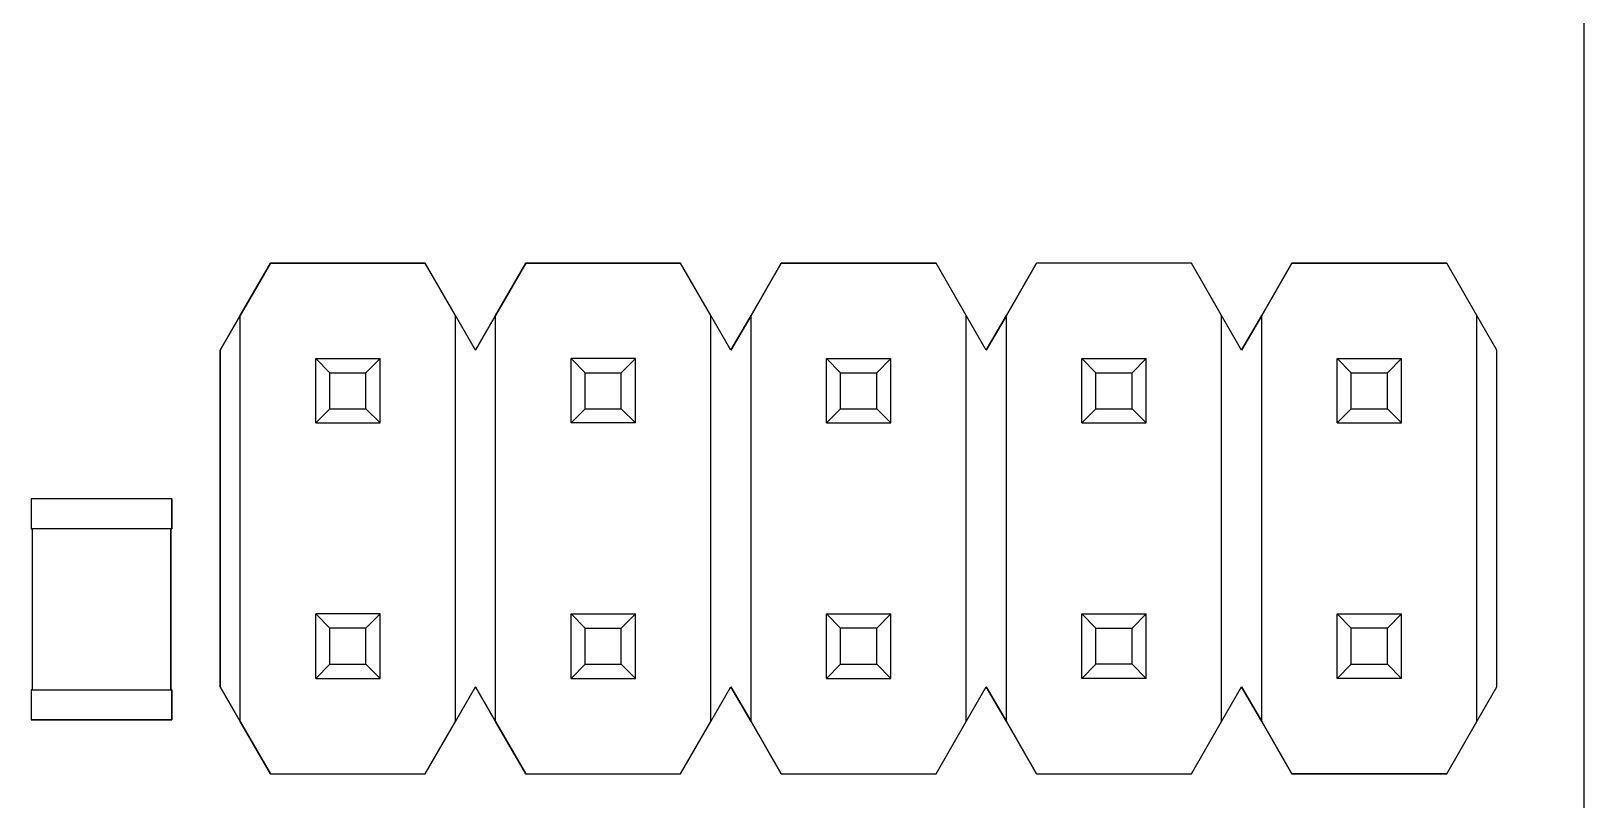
# Model space of a CAD drawing. Header units: inches. Extents: x 5 to 415, y -593 to 71.
# Drawn here: x 129.11 to 160, y -478.91 to -463.62 of the extents above; entities that cross this region are included whole.
import ezdxf

# ---------------------------------------------------------------- set-up
doc = ezdxf.new("R2010")
doc.units = ezdxf.units.IN
doc.header["$MEASUREMENT"] = 0

msp = doc.modelspace()

# ---------------------------------------------------------------- linework, layer by layer
at = {"color": 18, "true_color": 0x000000}
for p, q in [((160, -422), (160, -496)), ((133.87, -468.23), (133.27, -469.27)), ((133.27, -469.27), (133.87, -468.23)), ((136.95, -468.23), (133.87, -468.23)), ((133.87, -468.23), (136.95, -468.23)), ((137.55, -469.27), (136.95, -468.23)), ((137.55, -469.27), (136.95, -468.23)), ((138.95, -468.23), (138.35, -469.27)), ((138.35, -469.27), (138.95, -468.23)), ((142.03, -468.23), (138.95, -468.23)), ((138.95, -468.23), (142.03, -468.23)), ((142.63, -469.27), (142.03, -468.23)), ((142.63, -469.27), (142.03, -468.23)), ((144.03, -468.23), (143.43, -469.27)), ((143.43, -469.27), (144.03, -468.23)), ((147.11, -468.23), (144.03, -468.23)), ((144.03, -468.23), (147.11, -468.23)), ((147.71, -469.27), (147.11, -468.23)), ((147.71, -469.27), (147.11, -468.23)), ((149.11, -468.23), (148.51, -469.27)), ((148.51, -469.27), (149.11, -468.23)), ((152.19, -468.23), (149.11, -468.23)), ((152.19, -468.23), (149.11, -468.23)), ((152.79, -469.27), (152.19, -468.23)), ((152.79, -469.27), (152.19, -468.23)), ((154.19, -468.23), (153.59, -469.27)), ((153.59, -469.27), (154.19, -468.23)), ((157.27, -468.23), (154.19, -468.23)), ((154.19, -468.23), (157.27, -468.23)), ((157.87, -469.27), (157.27, -468.23)), ((157.87, -469.27), (157.27, -468.23)), ((133.27, -469.27), (132.87, -469.962)), ((132.87, -469.962), (133.27, -469.27)), ((133.27, -477.35), (133.27, -469.27)), ((137.95, -469.962), (137.55, -469.27)), ((137.95, -469.962), (137.55, -469.27)), ((137.55, -477.35), (137.55, -469.27)), ((138.35, -469.27), (137.95, -469.962)), ((137.95, -469.962), (138.35, -469.27)), ((138.35, -477.35), (138.35, -469.27)), ((143.03, -469.962), (142.63, -469.27)), ((143.03, -469.962), (142.63, -469.27)), ((142.63, -477.35), (142.63, -469.27)), ((143.43, -469.27), (143.03, -469.962)), ((143.03, -469.962), (143.43, -469.27)), ((143.43, -477.35), (143.43, -469.27)), ((148.11, -469.962), (147.71, -469.27)), ((148.11, -469.962), (147.71, -469.27)), ((147.71, -477.35), (147.71, -469.27)), ((148.51, -469.27), (148.11, -469.962)), ((148.11, -469.962), (148.51, -469.27)), ((148.51, -477.35), (148.51, -469.27)), ((153.19, -469.962), (152.79, -469.27)), ((153.19, -469.962), (152.79, -469.27)), ((152.79, -477.35), (152.79, -469.27)), ((153.59, -469.27), (153.19, -469.962)), ((153.19, -469.962), (153.59, -469.27)), ((153.59, -477.35), (153.59, -469.27)), ((158.27, -469.962), (157.87, -469.27)), ((158.27, -469.962), (157.87, -469.27)), ((157.87, -477.35), (157.87, -469.27)), ((132.87, -469.962), (132.87, -476.658)), ((132.87, -476.658), (132.87, -469.962)), ((135.05, -470.41), (134.77, -470.13)), ((134.77, -471.41), (134.77, -470.13)), ((134.77, -470.13), (136.05, -470.13)), ((135.77, -470.41), (136.05, -470.13)), ((136.05, -471.41), (136.05, -470.13)), ((140.13, -470.41), (139.85, -470.13)), ((139.85, -471.41), (139.85, -470.13)), ((141.13, -470.13), (139.85, -470.13)), ((140.85, -470.41), (141.13, -470.13)), ((141.13, -471.41), (141.13, -470.13)), ((145.21, -470.41), (144.93, -470.13)), ((144.93, -470.13), (146.21, -470.13)), ((144.93, -471.41), (144.93, -470.13)), ((145.93, -470.41), (146.21, -470.13)), ((146.21, -471.41), (146.21, -470.13)), ((150.29, -470.41), (150.01, -470.13)), ((150.01, -470.13), (151.29, -470.13)), ((150.01, -471.41), (150.01, -470.13)), ((151.01, -470.41), (151.29, -470.13)), ((151.29, -471.41), (151.29, -470.13)), ((155.37, -470.41), (155.09, -470.13)), ((155.09, -470.13), (156.37, -470.13)), ((155.09, -471.41), (155.09, -470.13)), ((156.09, -470.41), (156.37, -470.13)), ((156.37, -471.41), (156.37, -470.13)), ((158.27, -476.658), (158.27, -469.962)), ((158.27, -476.658), (158.27, -469.962)), ((135.05, -470.41), (135.77, -470.41)), ((135.05, -471.13), (135.05, -470.41)), ((135.77, -471.13), (135.77, -470.41)), ((140.13, -470.41), (140.85, -470.41)), ((140.13, -471.13), (140.13, -470.41)), ((140.85, -471.13), (140.85, -470.41)), ((145.21, -470.41), (145.93, -470.41)), ((145.21, -471.13), (145.21, -470.41)), ((145.93, -471.13), (145.93, -470.41)), ((150.29, -470.41), (151.01, -470.41)), ((150.29, -471.13), (150.29, -470.41)), ((151.01, -471.13), (151.01, -470.41)), ((155.37, -470.41), (156.09, -470.41)), ((155.37, -471.13), (155.37, -470.41)), ((156.09, -471.13), (156.09, -470.41)), ((134.77, -471.41), (135.05, -471.13)), ((134.77, -471.41), (136.05, -471.41)), ((135.05, -471.13), (135.77, -471.13)), ((136.05, -471.41), (135.77, -471.13)), ((139.85, -471.41), (140.13, -471.13)), ((141.13, -471.41), (139.85, -471.41)), ((140.13, -471.13), (140.85, -471.13)), ((141.13, -471.41), (140.85, -471.13)), ((144.93, -471.41), (145.21, -471.13)), ((144.93, -471.41), (146.21, -471.41)), ((145.21, -471.13), (145.93, -471.13)), ((146.21, -471.41), (145.93, -471.13)), ((150.01, -471.41), (150.29, -471.13)), ((150.01, -471.41), (151.29, -471.41)), ((150.29, -471.13), (151.01, -471.13)), ((151.29, -471.41), (151.01, -471.13)), ((155.09, -471.41), (155.37, -471.13)), ((155.09, -471.41), (156.37, -471.41)), ((155.37, -471.13), (156.09, -471.13)), ((156.37, -471.41), (156.09, -471.13)), ((131.907, -472.917), (129.107, -472.917)), ((129.107, -472.917), (129.107, -473.517)), ((129.107, -472.917), (129.107, -473.517)), ((131.907, -472.917), (129.107, -472.917)), ((131.907, -473.517), (131.907, -472.917)), ((131.907, -472.917), (131.907, -473.517)), ((129.107, -473.517), (129.127, -473.517)), ((131.907, -473.517), (129.107, -473.517)), ((129.127, -473.517), (129.127, -476.717)), ((129.127, -473.517), (129.127, -476.717)), ((131.885, -476.717), (131.885, -473.517)), ((131.885, -473.517), (131.907, -473.517)), ((131.885, -473.517), (131.885, -476.717)), ((135.05, -475.49), (134.77, -475.21)), ((134.77, -476.49), (134.77, -475.21)), ((136.05, -475.21), (134.77, -475.21)), ((135.77, -475.49), (136.05, -475.21)), ((136.05, -476.49), (136.05, -475.21)), ((140.13, -475.49), (139.85, -475.21)), ((139.85, -476.49), (139.85, -475.21)), ((139.85, -475.21), (141.13, -475.21)), ((140.85, -475.49), (141.13, -475.21)), ((141.13, -476.49), (141.13, -475.21)), ((145.21, -475.49), (144.93, -475.21)), ((144.93, -475.21), (146.21, -475.21)), ((144.93, -476.49), (144.93, -475.21)), ((145.93, -475.49), (146.21, -475.21)), ((146.21, -476.49), (146.21, -475.21)), ((150.29, -475.49), (150.01, -475.21)), ((150.01, -475.21), (151.29, -475.21)), ((150.01, -476.49), (150.01, -475.21)), ((151.01, -475.49), (151.29, -475.21)), ((151.29, -476.49), (151.29, -475.21)), ((155.37, -475.49), (155.09, -475.21)), ((155.09, -475.21), (156.37, -475.21)), ((155.09, -476.49), (155.09, -475.21)), ((156.09, -475.49), (156.37, -475.21)), ((156.37, -476.49), (156.37, -475.21)), ((135.77, -475.49), (135.05, -475.49)), ((135.05, -476.21), (135.05, -475.49)), ((135.77, -476.21), (135.77, -475.49)), ((140.13, -475.49), (140.85, -475.49)), ((140.13, -476.21), (140.13, -475.49)), ((140.85, -476.21), (140.85, -475.49)), ((145.93, -475.49), (145.21, -475.49)), ((145.21, -476.21), (145.21, -475.49)), ((145.93, -476.21), (145.93, -475.49)), ((150.29, -475.49), (151.01, -475.49)), ((150.29, -476.21), (150.29, -475.49)), ((151.01, -476.21), (151.01, -475.49)), ((156.09, -475.49), (155.37, -475.49)), ((155.37, -476.21), (155.37, -475.49)), ((156.09, -476.21), (156.09, -475.49)), ((134.77, -476.49), (135.05, -476.21)), ((135.05, -476.21), (135.77, -476.21)), ((136.05, -476.49), (135.77, -476.21)), ((139.85, -476.49), (140.13, -476.21)), ((140.13, -476.21), (140.85, -476.21)), ((141.13, -476.49), (140.85, -476.21)), ((144.93, -476.49), (145.21, -476.21)), ((145.21, -476.21), (145.93, -476.21)), ((146.21, -476.49), (145.93, -476.21)), ((150.01, -476.49), (150.29, -476.21)), ((151.01, -476.21), (150.29, -476.21)), ((151.29, -476.49), (151.01, -476.21)), ((155.09, -476.49), (155.37, -476.21)), ((155.37, -476.21), (156.09, -476.21)), ((156.37, -476.49), (156.09, -476.21)), ((132.87, -476.658), (133.27, -477.35)), ((133.27, -477.35), (132.87, -476.658)), ((134.77, -476.49), (136.05, -476.49)), ((137.55, -477.35), (137.95, -476.658)), ((137.55, -477.35), (137.95, -476.658)), ((137.95, -476.658), (138.35, -477.35)), ((138.35, -477.35), (137.95, -476.658)), ((139.85, -476.49), (141.13, -476.49)), ((142.63, -477.35), (143.03, -476.658)), ((142.63, -477.35), (143.03, -476.658)), ((143.03, -476.658), (143.43, -477.35)), ((143.43, -477.35), (143.03, -476.658)), ((144.93, -476.49), (146.21, -476.49)), ((147.71, -477.35), (148.11, -476.658)), ((147.71, -477.35), (148.11, -476.658)), ((148.11, -476.658), (148.51, -477.35)), ((148.51, -477.35), (148.11, -476.658)), ((151.29, -476.49), (150.01, -476.49)), ((152.79, -477.35), (153.19, -476.658)), ((152.79, -477.35), (153.19, -476.658)), ((153.19, -476.658), (153.59, -477.35)), ((153.59, -477.35), (153.19, -476.658)), ((156.37, -476.49), (155.09, -476.49)), ((157.87, -477.35), (158.27, -476.658)), ((157.87, -477.35), (158.27, -476.658)), ((129.127, -476.717), (129.107, -476.717)), ((129.107, -476.717), (129.107, -477.317)), ((129.107, -476.717), (129.107, -477.317)), ((129.107, -476.717), (131.907, -476.717)), ((131.907, -476.717), (131.885, -476.717)), ((131.907, -477.317), (131.907, -476.717)), ((131.907, -476.717), (131.907, -477.317)), ((129.107, -477.317), (131.907, -477.317)), ((131.907, -477.317), (129.107, -477.317)), ((133.27, -477.35), (133.87, -478.39)), ((133.87, -478.39), (133.27, -477.35)), ((136.95, -478.39), (137.55, -477.35)), ((136.95, -478.39), (137.55, -477.35)), ((138.35, -477.35), (138.95, -478.39)), ((138.95, -478.39), (138.35, -477.35)), ((142.03, -478.39), (142.63, -477.35)), ((142.03, -478.39), (142.63, -477.35)), ((143.43, -477.35), (144.03, -478.39)), ((144.03, -478.39), (143.43, -477.35)), ((147.11, -478.39), (147.71, -477.35)), ((147.11, -478.39), (147.71, -477.35)), ((148.51, -477.35), (149.11, -478.39)), ((149.11, -478.39), (148.51, -477.35)), ((152.19, -478.39), (152.79, -477.35)), ((152.19, -478.39), (152.79, -477.35)), ((153.59, -477.35), (154.19, -478.39)), ((154.19, -478.39), (153.59, -477.35)), ((157.27, -478.39), (157.87, -477.35)), ((157.27, -478.39), (157.87, -477.35)), ((133.87, -478.39), (136.95, -478.39)), ((133.87, -478.39), (136.95, -478.39)), ((138.95, -478.39), (142.03, -478.39)), ((138.95, -478.39), (142.03, -478.39)), ((144.03, -478.39), (147.11, -478.39)), ((144.03, -478.39), (147.11, -478.39)), ((149.11, -478.39), (152.19, -478.39)), ((149.11, -478.39), (152.19, -478.39)), ((154.19, -478.39), (157.27, -478.39)), ((157.27, -478.39), (154.19, -478.39))]:
    msp.add_line(p, q, dxfattribs=at)
at = {"color": 7, "true_color": 0xffffff}
for p, q in [((133.87, -468.23), (133.27, -469.27)), ((133.27, -469.27), (133.87, -468.23)), ((136.95, -468.23), (133.87, -468.23)), ((133.87, -468.23), (136.95, -468.23)), ((137.55, -469.27), (136.95, -468.23)), ((137.55, -469.27), (136.95, -468.23)), ((138.95, -468.23), (138.35, -469.27)), ((138.35, -469.27), (138.95, -468.23)), ((142.03, -468.23), (138.95, -468.23)), ((138.95, -468.23), (142.03, -468.23)), ((142.63, -469.27), (142.03, -468.23)), ((142.63, -469.27), (142.03, -468.23)), ((144.03, -468.23), (143.43, -469.27)), ((143.43, -469.27), (144.03, -468.23)), ((147.11, -468.23), (144.03, -468.23)), ((144.03, -468.23), (147.11, -468.23)), ((147.71, -469.27), (147.11, -468.23)), ((147.71, -469.27), (147.11, -468.23)), ((149.11, -468.23), (148.51, -469.27)), ((148.51, -469.27), (149.11, -468.23)), ((152.19, -468.23), (149.11, -468.23)), ((152.19, -468.23), (149.11, -468.23)), ((152.79, -469.27), (152.19, -468.23)), ((152.79, -469.27), (152.19, -468.23)), ((154.19, -468.23), (153.59, -469.27)), ((153.59, -469.27), (154.19, -468.23)), ((157.27, -468.23), (154.19, -468.23)), ((154.19, -468.23), (157.27, -468.23)), ((157.87, -469.27), (157.27, -468.23)), ((157.87, -469.27), (157.27, -468.23)), ((133.27, -469.27), (132.87, -469.962)), ((132.87, -469.962), (133.27, -469.27)), ((133.27, -477.35), (133.27, -469.27)), ((137.95, -469.962), (137.55, -469.27)), ((137.95, -469.962), (137.55, -469.27)), ((137.55, -477.35), (137.55, -469.27)), ((138.35, -469.27), (137.95, -469.962)), ((137.95, -469.962), (138.35, -469.27)), ((138.35, -477.35), (138.35, -469.27)), ((143.03, -469.962), (142.63, -469.27)), ((143.03, -469.962), (142.63, -469.27)), ((142.63, -477.35), (142.63, -469.27)), ((143.43, -469.27), (143.03, -469.962)), ((143.03, -469.962), (143.43, -469.27)), ((143.43, -477.35), (143.43, -469.27)), ((148.11, -469.962), (147.71, -469.27)), ((148.11, -469.962), (147.71, -469.27)), ((147.71, -477.35), (147.71, -469.27)), ((148.51, -469.27), (148.11, -469.962)), ((148.11, -469.962), (148.51, -469.27)), ((148.51, -477.35), (148.51, -469.27)), ((153.19, -469.962), (152.79, -469.27)), ((153.19, -469.962), (152.79, -469.27)), ((152.79, -477.35), (152.79, -469.27)), ((153.59, -469.27), (153.19, -469.962)), ((153.19, -469.962), (153.59, -469.27)), ((153.59, -477.35), (153.59, -469.27)), ((158.27, -469.962), (157.87, -469.27)), ((158.27, -469.962), (157.87, -469.27)), ((157.87, -477.35), (157.87, -469.27)), ((132.87, -469.962), (132.87, -476.658)), ((132.87, -476.658), (132.87, -469.962)), ((135.05, -470.41), (134.77, -470.13)), ((134.77, -471.41), (134.77, -470.13)), ((134.77, -470.13), (136.05, -470.13)), ((135.77, -470.41), (136.05, -470.13)), ((136.05, -471.41), (136.05, -470.13)), ((140.13, -470.41), (139.85, -470.13)), ((139.85, -471.41), (139.85, -470.13)), ((141.13, -470.13), (139.85, -470.13)), ((140.85, -470.41), (141.13, -470.13)), ((141.13, -471.41), (141.13, -470.13)), ((145.21, -470.41), (144.93, -470.13)), ((144.93, -470.13), (146.21, -470.13)), ((144.93, -471.41), (144.93, -470.13)), ((145.93, -470.41), (146.21, -470.13)), ((146.21, -471.41), (146.21, -470.13)), ((150.29, -470.41), (150.01, -470.13)), ((150.01, -470.13), (151.29, -470.13)), ((150.01, -471.41), (150.01, -470.13)), ((151.01, -470.41), (151.29, -470.13)), ((151.29, -471.41), (151.29, -470.13)), ((155.37, -470.41), (155.09, -470.13)), ((155.09, -470.13), (156.37, -470.13)), ((155.09, -471.41), (155.09, -470.13)), ((156.09, -470.41), (156.37, -470.13)), ((156.37, -471.41), (156.37, -470.13)), ((158.27, -476.658), (158.27, -469.962)), ((158.27, -476.658), (158.27, -469.962)), ((135.05, -470.41), (135.77, -470.41)), ((135.05, -471.13), (135.05, -470.41)), ((135.77, -471.13), (135.77, -470.41)), ((140.13, -470.41), (140.85, -470.41)), ((140.13, -471.13), (140.13, -470.41)), ((140.85, -471.13), (140.85, -470.41)), ((145.21, -470.41), (145.93, -470.41)), ((145.21, -471.13), (145.21, -470.41)), ((145.93, -471.13), (145.93, -470.41)), ((150.29, -470.41), (151.01, -470.41)), ((150.29, -471.13), (150.29, -470.41)), ((151.01, -471.13), (151.01, -470.41)), ((155.37, -470.41), (156.09, -470.41)), ((155.37, -471.13), (155.37, -470.41)), ((156.09, -471.13), (156.09, -470.41)), ((134.77, -471.41), (135.05, -471.13)), ((134.77, -471.41), (136.05, -471.41)), ((135.05, -471.13), (135.77, -471.13)), ((136.05, -471.41), (135.77, -471.13)), ((139.85, -471.41), (140.13, -471.13)), ((141.13, -471.41), (139.85, -471.41)), ((140.13, -471.13), (140.85, -471.13)), ((141.13, -471.41), (140.85, -471.13)), ((144.93, -471.41), (145.21, -471.13)), ((144.93, -471.41), (146.21, -471.41)), ((145.21, -471.13), (145.93, -471.13)), ((146.21, -471.41), (145.93, -471.13)), ((150.01, -471.41), (150.29, -471.13)), ((150.01, -471.41), (151.29, -471.41)), ((150.29, -471.13), (151.01, -471.13)), ((151.29, -471.41), (151.01, -471.13)), ((155.09, -471.41), (155.37, -471.13)), ((155.09, -471.41), (156.37, -471.41)), ((155.37, -471.13), (156.09, -471.13)), ((156.37, -471.41), (156.09, -471.13)), ((131.907, -472.917), (129.107, -472.917)), ((129.107, -472.917), (129.107, -473.517)), ((129.107, -472.917), (129.107, -473.517)), ((131.907, -472.917), (129.107, -472.917)), ((131.907, -473.517), (131.907, -472.917)), ((131.907, -472.917), (131.907, -473.517)), ((129.107, -473.517), (129.127, -473.517)), ((131.907, -473.517), (129.107, -473.517)), ((129.127, -473.517), (129.127, -476.717)), ((129.127, -473.517), (129.127, -476.717)), ((131.885, -476.717), (131.885, -473.517)), ((131.885, -473.517), (131.907, -473.517)), ((131.885, -473.517), (131.885, -476.717)), ((135.05, -475.49), (134.77, -475.21)), ((134.77, -476.49), (134.77, -475.21)), ((136.05, -475.21), (134.77, -475.21)), ((135.77, -475.49), (136.05, -475.21)), ((136.05, -476.49), (136.05, -475.21)), ((140.13, -475.49), (139.85, -475.21)), ((139.85, -476.49), (139.85, -475.21)), ((139.85, -475.21), (141.13, -475.21)), ((140.85, -475.49), (141.13, -475.21)), ((141.13, -476.49), (141.13, -475.21)), ((145.21, -475.49), (144.93, -475.21)), ((144.93, -475.21), (146.21, -475.21)), ((144.93, -476.49), (144.93, -475.21)), ((145.93, -475.49), (146.21, -475.21)), ((146.21, -476.49), (146.21, -475.21)), ((150.29, -475.49), (150.01, -475.21)), ((150.01, -475.21), (151.29, -475.21)), ((150.01, -476.49), (150.01, -475.21)), ((151.01, -475.49), (151.29, -475.21)), ((151.29, -476.49), (151.29, -475.21)), ((155.37, -475.49), (155.09, -475.21)), ((155.09, -475.21), (156.37, -475.21)), ((155.09, -476.49), (155.09, -475.21)), ((156.09, -475.49), (156.37, -475.21)), ((156.37, -476.49), (156.37, -475.21)), ((135.77, -475.49), (135.05, -475.49)), ((135.05, -476.21), (135.05, -475.49)), ((135.77, -476.21), (135.77, -475.49)), ((140.13, -475.49), (140.85, -475.49)), ((140.13, -476.21), (140.13, -475.49)), ((140.85, -476.21), (140.85, -475.49)), ((145.93, -475.49), (145.21, -475.49)), ((145.21, -476.21), (145.21, -475.49)), ((145.93, -476.21), (145.93, -475.49)), ((150.29, -475.49), (151.01, -475.49)), ((150.29, -476.21), (150.29, -475.49)), ((151.01, -476.21), (151.01, -475.49)), ((156.09, -475.49), (155.37, -475.49)), ((155.37, -476.21), (155.37, -475.49)), ((156.09, -476.21), (156.09, -475.49)), ((134.77, -476.49), (135.05, -476.21)), ((135.05, -476.21), (135.77, -476.21)), ((136.05, -476.49), (135.77, -476.21)), ((139.85, -476.49), (140.13, -476.21)), ((140.13, -476.21), (140.85, -476.21)), ((141.13, -476.49), (140.85, -476.21)), ((144.93, -476.49), (145.21, -476.21)), ((145.21, -476.21), (145.93, -476.21)), ((146.21, -476.49), (145.93, -476.21)), ((150.01, -476.49), (150.29, -476.21)), ((151.01, -476.21), (150.29, -476.21)), ((151.29, -476.49), (151.01, -476.21)), ((155.09, -476.49), (155.37, -476.21)), ((155.37, -476.21), (156.09, -476.21)), ((156.37, -476.49), (156.09, -476.21)), ((132.87, -476.658), (133.27, -477.35)), ((133.27, -477.35), (132.87, -476.658)), ((134.77, -476.49), (136.05, -476.49)), ((137.55, -477.35), (137.95, -476.658)), ((137.55, -477.35), (137.95, -476.658)), ((137.95, -476.658), (138.35, -477.35)), ((138.35, -477.35), (137.95, -476.658)), ((139.85, -476.49), (141.13, -476.49)), ((142.63, -477.35), (143.03, -476.658)), ((142.63, -477.35), (143.03, -476.658)), ((143.03, -476.658), (143.43, -477.35)), ((143.43, -477.35), (143.03, -476.658)), ((144.93, -476.49), (146.21, -476.49)), ((147.71, -477.35), (148.11, -476.658)), ((147.71, -477.35), (148.11, -476.658)), ((148.11, -476.658), (148.51, -477.35)), ((148.51, -477.35), (148.11, -476.658)), ((151.29, -476.49), (150.01, -476.49)), ((152.79, -477.35), (153.19, -476.658)), ((152.79, -477.35), (153.19, -476.658)), ((153.19, -476.658), (153.59, -477.35)), ((153.59, -477.35), (153.19, -476.658)), ((156.37, -476.49), (155.09, -476.49)), ((157.87, -477.35), (158.27, -476.658)), ((157.87, -477.35), (158.27, -476.658)), ((129.127, -476.717), (129.107, -476.717)), ((129.107, -476.717), (129.107, -477.317)), ((129.107, -476.717), (129.107, -477.317)), ((129.107, -476.717), (131.907, -476.717)), ((131.907, -476.717), (131.885, -476.717)), ((131.907, -477.317), (131.907, -476.717)), ((131.907, -476.717), (131.907, -477.317)), ((129.107, -477.317), (131.907, -477.317)), ((131.907, -477.317), (129.107, -477.317)), ((133.27, -477.35), (133.87, -478.39)), ((133.87, -478.39), (133.27, -477.35)), ((136.95, -478.39), (137.55, -477.35)), ((136.95, -478.39), (137.55, -477.35)), ((138.35, -477.35), (138.95, -478.39)), ((138.95, -478.39), (138.35, -477.35)), ((142.03, -478.39), (142.63, -477.35)), ((142.03, -478.39), (142.63, -477.35)), ((143.43, -477.35), (144.03, -478.39)), ((144.03, -478.39), (143.43, -477.35)), ((147.11, -478.39), (147.71, -477.35)), ((147.11, -478.39), (147.71, -477.35)), ((148.51, -477.35), (149.11, -478.39)), ((149.11, -478.39), (148.51, -477.35)), ((152.19, -478.39), (152.79, -477.35)), ((152.19, -478.39), (152.79, -477.35)), ((153.59, -477.35), (154.19, -478.39)), ((154.19, -478.39), (153.59, -477.35)), ((157.27, -478.39), (157.87, -477.35)), ((157.27, -478.39), (157.87, -477.35)), ((133.87, -478.39), (136.95, -478.39)), ((133.87, -478.39), (136.95, -478.39)), ((138.95, -478.39), (142.03, -478.39)), ((138.95, -478.39), (142.03, -478.39)), ((144.03, -478.39), (147.11, -478.39)), ((144.03, -478.39), (147.11, -478.39)), ((149.11, -478.39), (152.19, -478.39)), ((149.11, -478.39), (152.19, -478.39)), ((154.19, -478.39), (157.27, -478.39)), ((157.27, -478.39), (154.19, -478.39))]:
    msp.add_line(p, q, dxfattribs=at)

doc.saveas('drawing.dxf')
